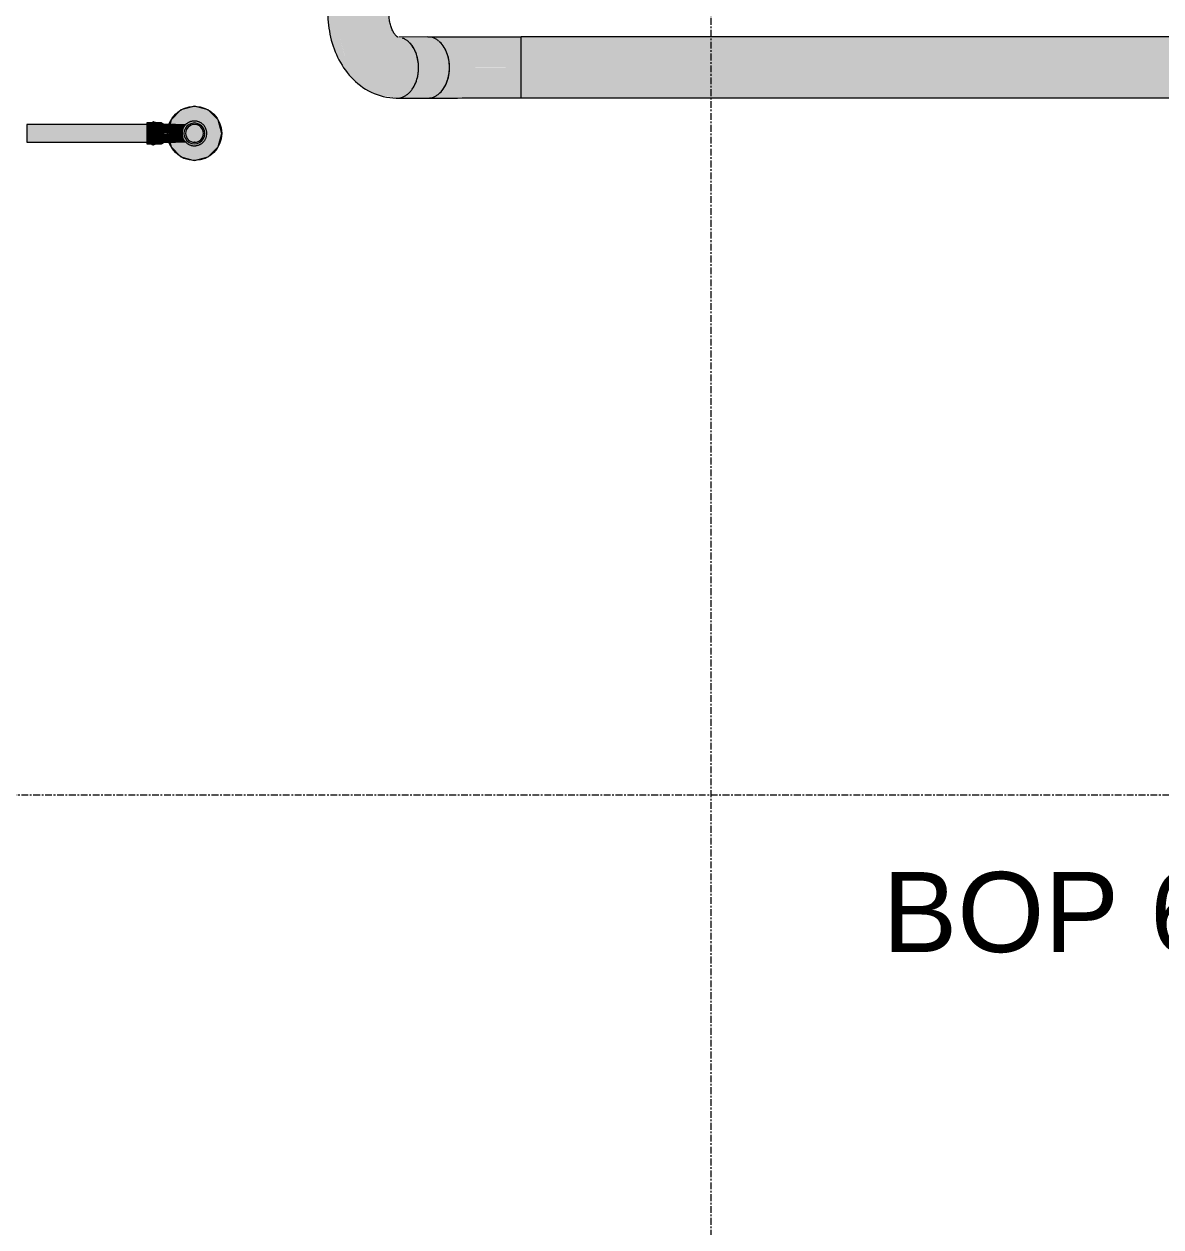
# Model space of a CAD drawing. Header units: inches. Extents: x -3679 to 241, y -496 to 1784.
# Drawn here: x -316.6 to -232.9, y 167.2 to 255.8 of the extents above; entities that cross this region are included whole.
import ezdxf

# ---------------------------------------------------------------- set-up
doc = ezdxf.new("R2010")
doc.units = ezdxf.units.IN
doc.header["$MEASUREMENT"] = 0
doc.linetypes.add('Grid Line', pattern=[0.875, 0.5, -0.125, 0.125, -0.125])
for name, color, linetype, lineweight in [('A-ANNO-NOTE', 250, 'Continuous', 9), ('G-ANNO-DIMS', 251, 'Continuous', 9), ('P-PIPE', 1, 'Continuous', 9), ('S-GRID', 8, 'Continuous', 9)]:
    doc.layers.add(name, color=color, linetype=linetype, lineweight=lineweight)
doc.styles.add('Arial_1', font='arial.ttf', dxfattribs={"height": 5.901198})

# ---------------------------------------------------------------- blocks, each defined once
blk = doc.blocks.new('Victaulic-VicPress316-Elbow 90-45deg Style P568_P571 - Standard-1203203-LOWER PARKING')
at = {"layer": 'P-PIPE'}
for points in [[(-307.185, 247.743), (-307.184, 248.509), (-307.52, 248.509), (-307.523, 247.743), (-307.31, 247.743)], [(-306.894, 247.743), (-306.892, 248.511), (-306.951, 248.608), (-307.036, 248.654), (-307.137, 248.592), (-307.181, 248.509), (-307.185, 247.743), (-306.961, 247.743)], [(-306.893, 247.743), (-306.442, 247.743), (-306.44, 248.509), (-306.891, 248.496), (-306.894, 247.743)], [(-306.224, 247.743), (-306.226, 247.756), (-306.252, 247.918), (-306.244, 248.132), (-306.247, 248.173), (-306.225, 248.212), (-306.254, 248.335), (-306.245, 248.385), (-306.222, 248.401), (-306.3, 248.462), (-306.439, 248.509), (-306.442, 247.743), (-306.272, 247.743)], [(-305.581, 247.743), (-305.396, 247.743), (-305.393, 248.4), (-306.24, 248.389), (-306.257, 248.376), (-306.239, 248.256), (-306.227, 248.203), (-306.247, 248.173), (-306.246, 247.977), (-306.252, 247.901), (-306.224, 247.743)], [(-303.101, 247.743), (-303.116, 247.91), (-303.174, 248.092), (-303.343, 248.361), (-303.55, 248.523), (-303.68, 248.592), (-303.854, 248.637), (-304.034, 248.654), (-304.192, 248.602), (-304.346, 248.592), (-304.557, 248.47), (-304.683, 248.361), (-304.863, 248.071), (-304.909, 247.91), (-304.925, 247.743), (-304.78, 247.746), (-304.555, 248.285), (-304.013, 248.509), (-303.471, 248.285), (-303.247, 247.743), (-303.174, 247.743)], [(-303.269, 247.743), (-303.25, 247.746), (-303.473, 248.285), (-304.015, 248.509), (-304.557, 248.285), (-304.781, 247.743), (-304.672, 247.743), (-304.657, 247.799), (-304.629, 247.945), (-304.568, 248.083), (-304.432, 248.238), (-304.301, 248.323), (-304.13, 248.383), (-304.003, 248.4), (-303.833, 248.379), (-303.67, 248.311), (-303.533, 248.204), (-303.423, 248.053), (-303.366, 247.916), (-303.342, 247.743)], [(-307.183, 246.976), (-307.182, 246.99), (-307.185, 247.743), (-307.523, 247.743), (-307.52, 246.976), (-307.184, 246.976)], [(-307.036, 246.831), (-306.937, 246.894), (-306.89, 246.976), (-306.894, 247.743), (-307.185, 247.743), (-307.181, 246.976), (-307.127, 246.878), (-307.037, 246.832)], [(-306.439, 246.976), (-306.442, 247.743), (-306.894, 247.743), (-306.89, 246.976), (-306.44, 246.976)], [(-306.439, 246.976), (-306.36, 246.99), (-306.224, 247.086), (-306.254, 247.125), (-306.243, 247.219), (-306.227, 247.283), (-306.246, 247.32), (-306.247, 247.518), (-306.244, 247.627), (-306.224, 247.743), (-306.442, 247.743), (-306.439, 246.99)], [(-303.991, 246.831), (-303.834, 246.883), (-303.68, 246.894), (-303.473, 247.012), (-303.343, 247.124), (-303.162, 247.414), (-303.174, 247.743), (-303.248, 247.739), (-303.473, 247.2), (-304.015, 246.976), (-304.557, 247.201), (-304.781, 247.743), (-304.852, 247.743), (-304.863, 247.414), (-304.683, 247.124), (-304.48, 246.965), (-304.346, 246.894), (-304.13, 246.845)], [(-304.015, 246.976), (-303.473, 247.201), (-303.248, 247.743), (-303.343, 247.743), (-303.364, 247.576), (-303.433, 247.411), (-303.544, 247.272), (-303.676, 247.172), (-303.827, 247.109), (-304.023, 247.089), (-304.167, 247.107), (-304.338, 247.175), (-304.488, 247.299), (-304.581, 247.424), (-304.644, 247.585), (-304.672, 247.743), (-304.78, 247.739), (-304.557, 247.201), (-304.13, 247.024)], [(-303.261, 247.775), (-303.262, 247.779), (-303.283, 247.828)]]:
    blk.add_hatch(color=256, dxfattribs=at).paths.add_polyline_path(points, flags=0)
h = blk.add_hatch(color=256, dxfattribs=at)
h.paths.add_polyline_path([(-305.396, 247.743), (-304.925, 247.743), (-304.891, 247.975), (-304.837, 248.117), (-304.683, 248.361), (-304.638, 248.4), (-305.393, 248.39), (-305.396, 247.857)], flags=0)
h.paths.add_polyline_path([(-304.667, 247.743), (-304.667, 247.743), (-304.672, 247.743)], flags=0)
h = blk.add_hatch(color=256, dxfattribs=at)
h.paths.add_polyline_path([(-305.396, 247.518), (-305.396, 247.518), (-305.396, 247.518)], flags=0)
h.paths.add_polyline_path([(-306.219, 247.085), (-305.393, 247.097), (-305.396, 247.743), (-306.226, 247.73), (-306.252, 247.568), (-306.242, 247.387), (-306.247, 247.313), (-306.225, 247.273), (-306.255, 247.169), (-306.253, 247.107), (-306.221, 247.085)], flags=0)
h = blk.add_hatch(color=256, dxfattribs=at)
h.paths.add_polyline_path([(-305.393, 247.085), (-304.647, 247.093), (-304.683, 247.124), (-304.863, 247.414), (-304.863, 247.743), (-305.396, 247.743), (-305.393, 247.095)], flags=0)
h.paths.add_polyline_path([(-305.393, 247.095), (-305.393, 247.095), (-305.393, 247.095)], flags=0)
for p, q in [((-307.181, 248.509), (-307.52, 248.509)), ((-306.439, 248.509), (-306.89, 248.509)), ((-306.439, 248.509), (-306.221, 248.4)), ((-305.393, 248.4), (-306.288, 248.4)), ((-304.012, 248.509), (-304.013, 248.509)), ((-304.008, 248.509), (-304.01, 248.509)), ((-304.004, 248.4), (-304.008, 248.4)), ((-307.52, 246.976), (-307.181, 246.976)), ((-306.89, 246.976), (-306.439, 246.976)), ((-306.439, 246.976), (-306.221, 247.085)), ((-306.285, 247.085), (-305.393, 247.085)), ((-304.016, 246.976), (-304.015, 246.976)), ((-304.014, 246.976), (-304.012, 246.976)), ((-304.011, 247.085), (-304.007, 247.085)), ((-303.972, 247.086), (-303.999, 247.085))]:
    blk.add_line(p, q, dxfattribs=at)
at = {"layer": 'P-PIPE', "flags": 128}
for points in [[(-306.889, 248.469), (-306.89, 248.479), (-306.89, 248.488), (-306.89, 248.495), (-306.89, 248.502), (-306.89, 248.507), (-306.89, 248.513), (-306.891, 248.52), (-306.9, 248.562), (-307.18, 248.529), (-307.181, 248.516), (-307.182, 248.51), (-307.182, 248.505), (-307.182, 248.499), (-307.182, 248.492), (-307.182, 248.484), (-307.182, 248.475), (-307.183, 248.465), (-307.183, 248.453), (-307.183, 248.441), (-307.183, 248.428), (-307.183, 248.413), (-307.183, 248.398), (-307.183, 248.381), (-307.183, 248.363), (-307.183, 248.345), (-307.184, 248.325), (-307.184, 248.305), (-307.184, 248.283), (-307.184, 248.261), (-307.184, 248.238), (-307.184, 248.214), (-307.184, 248.19), (-307.184, 248.164), (-307.184, 248.138), (-307.184, 248.112), (-307.184, 248.084), (-307.184, 248.057), (-307.184, 248.028), (-307.184, 248), (-307.184, 247.971), (-307.185, 247.941), (-307.185, 247.911), (-307.185, 247.881), (-307.185, 247.851), (-307.185, 247.821), (-307.185, 247.79), (-307.185, 247.759), (-307.185, 247.743)], [(-305.393, 248.4), (-305.337, 248.4), (-305.282, 248.4), (-305.226, 248.4), (-305.171, 248.4), (-305.116, 248.4), (-305.062, 248.4), (-305.008, 248.4), (-304.955, 248.4), (-304.903, 248.4), (-304.851, 248.4), (-304.8, 248.4), (-304.75, 248.4), (-304.702, 248.4), (-304.654, 248.4), (-304.638, 248.4)], [(-303.101, 247.743), (-303.101, 247.779), (-303.104, 247.816), (-303.107, 247.852), (-303.112, 247.888), (-303.119, 247.924), (-303.127, 247.96), (-303.136, 247.995), (-303.147, 248.03), (-303.159, 248.064), (-303.173, 248.098), (-303.187, 248.131), (-303.204, 248.164), (-303.221, 248.196), (-303.24, 248.227), (-303.26, 248.258), (-303.281, 248.287), (-303.303, 248.316), (-303.327, 248.344), (-303.352, 248.371), (-303.377, 248.397), (-303.404, 248.422), (-303.432, 248.446), (-303.46, 248.468), (-303.49, 248.49), (-303.52, 248.51), (-303.551, 248.529), (-303.583, 248.547), (-303.615, 248.564), (-303.648, 248.579), (-303.682, 248.593), (-303.716, 248.605), (-303.751, 248.616), (-303.786, 248.626), (-303.822, 248.635), (-303.858, 248.641), (-303.894, 248.647), (-303.93, 248.651), (-303.966, 248.654), (-304.003, 248.655), (-304.039, 248.654), (-304.076, 248.653), (-304.112, 248.649), (-304.148, 248.645), (-304.184, 248.638), (-304.22, 248.631), (-304.255, 248.622), (-304.29, 248.612), (-304.325, 248.6), (-304.359, 248.587), (-304.392, 248.572), (-304.425, 248.556), (-304.457, 248.539), (-304.489, 248.521), (-304.519, 248.501), (-304.549, 248.48), (-304.578, 248.458), (-304.607, 248.435), (-304.634, 248.411), (-304.66, 248.385), (-304.685, 248.359), (-304.709, 248.331), (-304.732, 248.303), (-304.754, 248.274), (-304.775, 248.244), (-304.794, 248.213), (-304.812, 248.181), (-304.829, 248.149), (-304.845, 248.116), (-304.859, 248.082), (-304.872, 248.048), (-304.883, 248.014), (-304.894, 247.979), (-304.902, 247.943), (-304.91, 247.907), (-304.915, 247.871), (-304.92, 247.835), (-304.923, 247.799), (-304.924, 247.762), (-304.925, 247.743)], [(-304.007, 248.4), (-304.006, 248.4), (-304.006, 248.4)], [(-307.185, 247.743), (-307.185, 247.712), (-307.185, 247.681), (-307.185, 247.651), (-307.185, 247.621), (-307.185, 247.59), (-307.185, 247.56), (-307.185, 247.531), (-307.184, 247.501), (-307.184, 247.472), (-307.184, 247.444), (-307.184, 247.416), (-307.184, 247.388), (-307.184, 247.362), (-307.184, 247.335), (-307.184, 247.31), (-307.184, 247.285), (-307.184, 247.26), (-307.184, 247.237), (-307.184, 247.214), (-307.184, 247.192), (-307.184, 247.171), (-307.183, 247.151), (-307.183, 247.132), (-307.183, 247.114), (-307.183, 247.097), (-307.183, 247.081), (-307.183, 247.066), (-307.183, 247.052), (-307.183, 247.039), (-307.183, 247.027), (-307.182, 247.016), (-307.182, 247.006), (-307.182, 246.998), (-307.182, 246.99), (-307.182, 246.984), (-307.182, 246.978), (-307.182, 246.973), (-307.181, 246.965), (-307.172, 246.924), (-306.892, 246.956), (-306.89, 246.969), (-306.89, 246.975), (-306.89, 246.981), (-306.89, 246.987), (-306.89, 246.994), (-306.89, 247.002), (-306.889, 247.011)], [(-304.925, 247.743), (-304.924, 247.706), (-304.922, 247.67), (-304.918, 247.634), (-304.913, 247.597), (-304.906, 247.562), (-304.898, 247.526), (-304.889, 247.491), (-304.878, 247.456), (-304.866, 247.421), (-304.853, 247.388), (-304.838, 247.354), (-304.822, 247.322), (-304.804, 247.29), (-304.785, 247.258), (-304.765, 247.228), (-304.744, 247.198), (-304.722, 247.169), (-304.698, 247.141), (-304.674, 247.114), (-304.648, 247.089), (-304.621, 247.064), (-304.594, 247.04), (-304.565, 247.017), (-304.536, 246.996), (-304.505, 246.975), (-304.474, 246.956), (-304.442, 246.938), (-304.41, 246.922), (-304.377, 246.907), (-304.343, 246.893), (-304.309, 246.88), (-304.274, 246.869), (-304.239, 246.859), (-304.203, 246.851), (-304.168, 246.844), (-304.132, 246.839), (-304.095, 246.835), (-304.059, 246.832), (-304.022, 246.831), (-303.986, 246.831), (-303.95, 246.833), (-303.913, 246.836), (-303.877, 246.841), (-303.841, 246.847), (-303.805, 246.855), (-303.77, 246.864), (-303.735, 246.874), (-303.701, 246.886), (-303.667, 246.899), (-303.633, 246.913), (-303.6, 246.929), (-303.568, 246.946), (-303.537, 246.965), (-303.506, 246.985), (-303.476, 247.005), (-303.447, 247.027), (-303.419, 247.051), (-303.391, 247.075), (-303.365, 247.1), (-303.34, 247.127), (-303.316, 247.154), (-303.293, 247.182), (-303.271, 247.212), (-303.251, 247.242), (-303.231, 247.273), (-303.213, 247.304), (-303.196, 247.337), (-303.18, 247.37), (-303.166, 247.403), (-303.153, 247.437), (-303.142, 247.472), (-303.132, 247.507), (-303.123, 247.542), (-303.116, 247.578), (-303.11, 247.614), (-303.105, 247.65), (-303.102, 247.687), (-303.101, 247.723), (-303.101, 247.743)], [(-304.646, 247.085), (-304.694, 247.085), (-304.742, 247.085), (-304.792, 247.085), (-304.842, 247.085), (-304.894, 247.085), (-304.946, 247.085), (-304.999, 247.085), (-305.053, 247.085), (-305.107, 247.085), (-305.162, 247.085), (-305.217, 247.085), (-305.272, 247.085), (-305.328, 247.085), (-305.384, 247.085), (-305.393, 247.085)], [(-304.006, 247.085), (-304.007, 247.085), (-304.01, 247.085), (-304.016, 247.085)]]:
    blk.add_lwpolyline(points, dxfattribs=at)
at = {"layer": 'P-PIPE'}
for centre, major_axis, ratio, start_param, end_param in [((-307.52, 247.743), (0, 0.767), 0.004167, 0, 1.570787), ((-307.181, 247.743), (0, 0.767), 0.004167, 0, 1.570787), ((-306.89, 247.743), (0, 0.767), 0.004167, 0, 1.570787), ((-304.015, 247.743), (0.002, 0.766), 0.999991, 4.714564, 7.856157), ((-304.015, 247.743), (0.001, 0.657), 0.999991, 0.759464, 0.819305), ((-304.015, 247.743), (0.001, 0.657), 0.999991, 0, 0.002175), ((-304.013, 247.743), (0.002, 0.766), 0.999991, 0, 0.002175), ((-307.52, 247.743), (0, 0.766), 0.004167, 1.570787, 3.141584), ((-307.181, 247.743), (0, 0.766), 0.004167, 1.570787, 3.141584), ((-306.89, 247.743), (0, 0.766), 0.004167, 1.570787, 3.141584), ((-304.015, 247.743), (0.002, 0.766), 0.999991, 1.572971, 4.714564), ((-304.015, 247.743), (0.001, 0.657), 0.999991, 1.529072, 1.572971), ((-304.015, 247.743), (0.001, 0.657), 0.999991, 1.572971, 1.6131), ((-304.015, 247.743), (0.001, 0.657), 0.999991, 2.322868, 2.35837), ((-304.015, 247.743), (0.001, 0.657), 0.999991, 3.141593, 3.143768)]:
    blk.add_ellipse(centre, major_axis=major_axis, ratio=ratio, start_param=start_param, end_param=end_param, dxfattribs=at)
blk = doc.blocks.new('Elbow - Welded - Generic - Standard-1266306-LOWER PARKING')
at = {"layer": 'P-PIPE'}
for points in [[(-285.232, 252.592), (-279.958, 252.602), (-279.961, 254.852), (-282.744, 254.83), (-283.839, 254.847), (-286.031, 254.839), (-286.795, 254.841), (-286.404, 254.765), (-286.025, 254.541), (-285.697, 254.184), (-285.445, 253.718), (-285.285, 253.157), (-285.232, 252.592)], [(-286.816, 250.346), (-284.602, 250.359), (-279.961, 250.352), (-279.958, 251.746), (-279.958, 252.597), (-284.103, 252.592), (-284.111, 252.594), (-285.232, 252.592), (-285.286, 252.01), (-285.445, 251.468), (-285.697, 251.002), (-286.029, 250.644), (-286.426, 250.418), (-286.613, 250.384)]]:
    blk.add_hatch(color=256, dxfattribs=at).paths.add_polyline_path(points, flags=0)
at = {"layer": 'P-PIPE', "flags": 128}
for points in [[(-286.826, 254.846), (-286.544, 254.846), (-286.252, 254.847), (-285.95, 254.847), (-285.638, 254.848), (-285.317, 254.848), (-284.988, 254.849), (-284.65, 254.849), (-284.305, 254.85), (-283.953, 254.85), (-283.595, 254.85), (-283.231, 254.851), (-282.861, 254.851), (-282.487, 254.851), (-282.109, 254.851), (-281.728, 254.851), (-281.343, 254.852), (-280.956, 254.852), (-280.568, 254.852), (-280.179, 254.852), (-279.961, 254.852)], [(-286.816, 250.346), (-286.535, 250.346), (-286.244, 250.347), (-285.942, 250.347), (-285.631, 250.348), (-285.311, 250.348), (-284.982, 250.349), (-284.645, 250.349), (-284.3, 250.35), (-283.949, 250.35), (-283.591, 250.35), (-283.227, 250.351), (-282.858, 250.351), (-282.485, 250.351), (-282.107, 250.351), (-281.726, 250.351), (-281.342, 250.352), (-280.955, 250.352), (-280.568, 250.352), (-280.179, 250.352), (-279.961, 250.352)]]:
    blk.add_lwpolyline(points, dxfattribs=at)
at = {"layer": 'P-PIPE'}
for centre, major_axis, ratio, start_param, end_param in [((-286.821, 252.596), (-0.005, 2.25), 0.7061, 6.150755, 6.283185), ((-286.821, 252.596), (-0.005, 2.25), 0.7061, 5.888956, 6.018343), ((-286.821, 252.596), (-0.005, 2.25), 0.7061, 5.627156, 5.756543), ((-279.961, 252.602), (0, 2.25), 0.00166, 6.151202, 6.28103), ((-279.961, 252.602), (0, 2.25), 0.00166, 5.760246, 6.019231), ((-279.961, 252.602), (0, 2.25), 0.00166, 5.498138, 5.757432), ((-286.821, 252.596), (-0.005, 2.25), 0.7061, 4.709346, 5.494744), ((-279.961, 252.602), (0, 2.25), 0.00166, 5.236189, 5.495632), ((-279.961, 252.602), (0, 2.25), 0.00166, 4.974292, 5.233833), ((-286.821, 252.596), (-0.005, 2.25), 0.7061, 3.794561, 4.709346), ((-279.961, 252.602), (0, 2.25), 0.00166, 4.712413, 4.972033), ((-279.961, 252.602), (0, 2.25), 0.00166, 4.45054, 4.710234), ((-279.961, 252.602), (0, 2.25), 0.00166, 4.188662, 4.448435), ((-279.961, 252.602), (0, 2.25), 0.00166, 3.664813, 3.924836), ((-279.961, 252.602), (0, 2.25), 0.00166, 3.926763, 4.186635), ((-286.821, 252.596), (-0.005, 2.25), 0.7061, 3.141593, 3.400349), ((-286.821, 252.596), (-0.005, 2.25), 0.7061, 3.532761, 3.662148), ((-279.961, 252.602), (0, 2.25), 0.00166, 3.4027, 3.663036), ((-279.961, 252.602), (0, 2.25), 0.00166, 3.141593, 3.401237)]:
    blk.add_ellipse(centre, major_axis=major_axis, ratio=ratio, start_param=start_param, end_param=end_param, dxfattribs=at)
blk = doc.blocks.new('Elbow - Welded - Generic - Standard-1266299-LOWER PARKING')
at = {"layer": 'P-PIPE'}
for points in [[(-289.569, 250.427), (-290.245, 250.552), (-291.315, 251.175), (-292.234, 252.169), (-292.939, 253.465), (-293.383, 254.976), (-293.534, 256.597), (-294.19, 256.599), (-294.112, 255.528), (-293.968, 254.797), (-293.774, 254.09), (-293.374, 253.166), (-292.938, 252.473), (-292.575, 251.995), (-292.162, 251.58), (-291.651, 251.175), (-291.138, 250.859), (-290.311, 250.539), (-289.885, 250.475)], [(-289.097, 250.341), (-288.681, 250.419), (-288.298, 250.645), (-287.974, 250.997), (-287.721, 251.463), (-287.561, 252.019), (-287.509, 252.599), (-287.566, 253.181), (-287.727, 253.724), (-287.982, 254.189), (-288.308, 254.541), (-288.731, 254.776), (-289.064, 254.88), (-289.23, 255.03), (-289.401, 255.288), (-289.558, 255.688), (-289.691, 256.6), (-290.818, 256.596), (-293.534, 256.596), (-293.383, 254.976), (-292.921, 253.432), (-292.234, 252.169), (-291.315, 251.175), (-290.245, 250.552), (-289.331, 250.384)]]:
    blk.add_hatch(color=256, dxfattribs=at).paths.add_polyline_path(points, flags=0)
blk.add_line((-289.111, 250.341), (-289.092, 250.341), dxfattribs=at)
at = {"layer": 'P-PIPE', "flags": 128}
for points in [[(-294.191, 256.6), (-294.187, 256.376), (-294.178, 256.152), (-294.162, 255.928), (-294.14, 255.705), (-294.111, 255.483), (-294.076, 255.262), (-294.035, 255.042), (-293.987, 254.823), (-293.932, 254.606), (-293.871, 254.391), (-293.804, 254.178), (-293.73, 253.968), (-293.65, 253.76), (-293.562, 253.554), (-293.468, 253.352), (-293.368, 253.153), (-293.26, 252.957), (-293.145, 252.766), (-293.024, 252.578), (-292.895, 252.395), (-292.759, 252.216), (-292.616, 252.042), (-292.466, 251.874), (-292.308, 251.712), (-292.143, 251.555), (-291.97, 251.406), (-291.79, 251.264), (-291.603, 251.13), (-291.408, 251.004), (-291.207, 250.887), (-290.999, 250.78), (-290.784, 250.683), (-290.564, 250.598), (-290.338, 250.523), (-290.108, 250.461), (-289.874, 250.411), (-289.637, 250.375), (-289.397, 250.351), (-289.157, 250.341), (-289.111, 250.341)], [(-289.04, 254.832), (-289.042, 254.832), (-289.047, 254.835), (-289.055, 254.84), (-289.067, 254.847), (-289.082, 254.858), (-289.1, 254.872), (-289.121, 254.89), (-289.144, 254.911), (-289.169, 254.937), (-289.197, 254.968), (-289.226, 255.003), (-289.256, 255.042), (-289.288, 255.086), (-289.319, 255.134), (-289.351, 255.187), (-289.383, 255.245), (-289.415, 255.306), (-289.445, 255.372), (-289.475, 255.441), (-289.504, 255.514), (-289.531, 255.591), (-289.557, 255.67), (-289.581, 255.753), (-289.603, 255.839), (-289.622, 255.926), (-289.64, 256.017), (-289.655, 256.108), (-289.667, 256.202), (-289.677, 256.297), (-289.684, 256.392), (-289.689, 256.489), (-289.691, 256.586), (-289.691, 256.6)]]:
    blk.add_lwpolyline(points, dxfattribs=at)
at = {"layer": 'P-PIPE'}
for centre, major_axis, ratio, start_param, end_param in [((-291.941, 256.6), (2.25, 0), 0.002219, 3.141593, 3.401971), ((-291.941, 256.6), (2.25, 0), 0.002219, 3.402936, 3.663771), ((-291.941, 256.6), (2.25, 0), 0.002219, 3.664942, 3.92557), ((-291.941, 256.6), (2.25, 0), 0.002219, 3.92684, 4.187369), ((-291.941, 256.6), (2.25, 0), 0.002219, 4.188705, 4.449169), ((-291.941, 256.6), (2.25, 0), 0.002219, 4.450557, 4.710968), ((-291.941, 256.6), (-2.25, 0), 0.002219, 1.570812, 1.831175), ((-291.941, 256.6), (2.25, 0), 0.002219, 4.974257, 5.234567), ((-291.941, 256.6), (2.25, 0), 0.002219, 5.236121, 5.496366), ((-291.941, 256.6), (2.25, 0), 0.002219, 5.49802, 5.758166), ((-291.941, 256.6), (2.25, 0), 0.002219, 5.760023, 6.019965), ((-291.941, 256.6), (2.25, 0), 0.002219, 6.151571, 6.281764), ((-289.097, 252.591), (-0.005, 2.25), 0.7061, 5.888935, 6.018302), ((-289.097, 252.591), (-0.005, 2.25), 0.7061, 5.627136, 5.756503), ((-289.097, 252.591), (-0.005, 2.25), 0.7061, 5.236276, 5.494703), ((-289.097, 252.591), (-0.005, 2.25), 0.7061, 4.974336, 5.232904), ((-289.097, 252.591), (-0.005, 2.25), 0.7061, 4.712424, 4.971104), ((-289.097, 252.591), (-0.005, 2.25), 0.7061, 4.450519, 4.709305), ((-289.097, 252.591), (-0.005, 2.25), 0.7061, 4.188607, 4.447506), ((-289.097, 252.591), (-0.005, 2.25), 0.7061, 3.79454, 3.923907), ((-289.097, 252.591), (-0.005, 2.25), 0.7061, 3.926667, 4.185706), ((-289.097, 252.591), (-0.005, 2.25), 0.7061, 3.138509, 3.400308), ((-289.097, 252.591), (-0.005, 2.25), 0.7061, 3.532741, 3.662107)]:
    blk.add_ellipse(centre, major_axis=major_axis, ratio=ratio, start_param=start_param, end_param=end_param, dxfattribs=at)

msp = doc.modelspace()

# ---------------------------------------------------------------- hatches: boundary and pattern name
at = {"layer": 'A-ANNO-NOTE'}
h = msp.add_hatch(color=256, dxfattribs=at)
edge = h.paths.add_edge_path(flags=0)
edge.add_arc((-304, 247.743), 2, 0, 360)
msp.add_hatch(color=256, dxfattribs=at).paths.add_polyline_path([(-304, 245.743), (-303, 246.011), (-302.268, 246.743), (-302, 247.743), (-302.268, 248.743), (-303, 249.475), (-304, 249.743), (-305, 249.475), (-305.732, 248.743), (-306, 247.743), (-305.732, 246.743), (-305, 246.011), (-304.13, 245.778)], flags=0)
at = {"layer": 'P-PIPE'}
for points in [[(-287.508, 252.594), (-285.233, 252.599), (-285.288, 253.181), (-285.448, 253.724), (-285.701, 254.189), (-286.031, 254.546), (-286.414, 254.77), (-286.854, 254.846), (-288.953, 254.837), (-288.653, 254.744), (-288.303, 254.538), (-287.973, 254.179), (-287.721, 253.713), (-287.562, 253.17), (-287.531, 252.837)], [(-179.953, 252.601), (-179.956, 254.851), (-279.961, 254.837), (-279.958, 253.432), (-279.958, 252.602), (-186.245, 252.601)], [(-289.092, 250.341), (-286.816, 250.346), (-286.405, 250.423), (-286.022, 250.649), (-285.695, 251.007), (-285.443, 251.474), (-285.286, 252.017), (-285.232, 252.599), (-287.508, 252.594), (-287.561, 252.012), (-287.719, 251.469), (-287.974, 250.997), (-288.303, 250.64), (-288.686, 250.417), (-288.889, 250.379)], [(-179.956, 250.351), (-179.953, 251.784), (-179.953, 252.601), (-279.958, 252.597), (-279.96, 250.352), (-183.307, 250.351)], [(-312.55, 247.743), (-307.523, 247.743), (-307.522, 248.4), (-316.35, 248.4), (-316.352, 247.913), (-316.352, 247.743)], [(-304.667, 247.739), (-304.657, 247.739), (-304.636, 247.91), (-304.571, 248.069), (-304.467, 248.205), (-304.497, 248.176), (-304.593, 248.034), (-304.648, 247.873), (-304.667, 247.743)], [(-303.997, 247.085), (-303.827, 247.109), (-303.668, 247.175), (-303.533, 247.28), (-303.429, 247.417), (-303.364, 247.576), (-303.343, 247.746), (-303.366, 247.916), (-303.432, 248.074), (-303.537, 248.21), (-303.674, 248.314), (-303.833, 248.379), (-304.003, 248.4), (-304.173, 248.377), (-304.332, 248.311), (-304.467, 248.205), (-304.571, 248.069), (-304.636, 247.91), (-304.657, 247.739), (-304.634, 247.569), (-304.568, 247.411), (-304.463, 247.275), (-304.326, 247.172), (-304.13, 247.102)], [(-307.521, 247.085), (-307.523, 247.743), (-316.352, 247.743), (-316.35, 247.085), (-307.521, 247.085)], [(-304.333, 247.172), (-304.326, 247.172), (-304.463, 247.275), (-304.568, 247.411), (-304.634, 247.569), (-304.627, 247.535), (-304.553, 247.382), (-304.441, 247.253)]]:
    msp.add_hatch(color=256, dxfattribs=at).paths.add_polyline_path(points, flags=0)
h = msp.add_hatch(color=256, dxfattribs=at)
h.paths.add_polyline_path([(-288.684, 250.418), (-288.681, 250.418), (-288.683, 250.418)], flags=0)
h.paths.add_polyline_path([(-288.301, 250.643), (-288.298, 250.644), (-288.295, 250.649)], flags=0)
h.paths.add_polyline_path([(-287.972, 251), (-287.97, 251.002), (-287.869, 251.19)], flags=0)
h.paths.add_polyline_path([(-287.72, 251.466), (-287.719, 251.469), (-287.72, 251.467)], flags=0)
h.paths.add_polyline_path([(-287.562, 252.008), (-287.561, 252.012), (-287.54, 252.24)], flags=0)
h.paths.add_polyline_path([(-287.509, 252.591), (-287.508, 252.594), (-287.509, 252.592)], flags=0)
h.paths.add_polyline_path([(-287.563, 253.173), (-287.564, 253.176), (-287.63, 253.4)], flags=0)
h.paths.add_polyline_path([(-287.723, 253.715), (-287.723, 253.719), (-287.723, 253.716)], flags=0)
h.paths.add_polyline_path([(-287.975, 254.181), (-287.977, 254.184), (-288.14, 254.361)], flags=0)
h.paths.add_polyline_path([(-288.305, 254.539), (-288.307, 254.541), (-288.306, 254.539)], flags=0)

# ---------------------------------------------------------------- linework, layer by layer
at = {"layer": 'A-ANNO-NOTE'}
for p, q in [((-305, 249.475), (-305.732, 248.743)), ((-304, 249.743), (-305, 249.475)), ((-303, 249.475), (-304, 249.743)), ((-302.268, 248.743), (-303, 249.475)), ((-305.732, 248.743), (-306, 247.743)), ((-302, 247.743), (-302.268, 248.743)), ((-306, 247.743), (-305.732, 246.743)), ((-302.268, 246.743), (-302, 247.743)), ((-305.732, 246.743), (-305, 246.011)), ((-303, 246.011), (-302.268, 246.743)), ((-305, 246.011), (-304.13, 245.778)), ((-304.13, 245.778), (-304, 245.743)), ((-304, 245.743), (-303, 246.011))]:
    msp.add_line(p, q, dxfattribs=at)
msp.add_circle((-304, 247.743), 2, dxfattribs=at)
at = {"layer": 'P-PIPE'}
for p, q in [((-286.826, 254.846), (-288.968, 254.841)), ((-179.956, 254.851), (-279.961, 254.852)), ((-289.092, 250.341), (-286.816, 250.346)), ((-279.961, 250.352), (-179.956, 250.351)), ((-307.521, 248.4), (-316.35, 248.4)), ((-304.003, 248.4), (-304.013, 248.4)), ((-316.35, 247.085), (-307.521, 247.085)), ((-304.006, 247.085), (-303.997, 247.085))]:
    msp.add_line(p, q, dxfattribs=at)
for centre, major_axis, ratio, start_param, end_param in [((-289.097, 252.591), (-0.005, 2.25), 0.7061, 5.759587, 5.888953), ((-289.097, 252.591), (-0.005, 2.25), 0.7061, 4.712389, 5.627154), ((-286.821, 252.596), (-0.005, 2.25), 0.7061, 6.021386, 6.150773), ((-286.821, 252.596), (-0.005, 2.25), 0.7061, 5.759587, 5.888973), ((-286.821, 252.596), (-0.005, 2.25), 0.7061, 5.497787, 5.757075), ((-279.961, 252.602), (0, 2.25), 0.00166, 6.021386, 6.151214), ((-279.961, 252.602), (0, 2.25), 0.00166, 5.759587, 6.019918), ((-279.961, 252.602), (0, 2.25), 0.00166, 5.497787, 5.757808), ((-286.821, 252.596), (-0.005, 2.25), 0.7061, 5.235988, 5.495064), ((-286.821, 252.596), (-0.005, 2.25), 0.7061, 4.974188, 5.233125), ((-279.961, 252.602), (0, 2.25), 0.00166, 5.235988, 5.495859), ((-279.961, 252.602), (0, 2.25), 0.00166, 4.974188, 5.233961), ((-289.097, 252.591), (-0.005, 2.25), 0.7061, 3.926991, 4.712389), ((-286.821, 252.596), (-0.005, 2.25), 0.7061, 4.712389, 4.971214), ((-286.821, 252.596), (-0.005, 2.25), 0.7061, 4.45059, 4.709311), ((-279.961, 252.602), (0, 2.25), 0.00166, 4.712389, 4.972082), ((-279.961, 252.602), (0, 2.25), 0.00166, 4.45059, 4.710209), ((-286.821, 252.596), (-0.005, 2.25), 0.7061, 4.18879, 4.447401), ((-279.961, 252.602), (0, 2.25), 0.00166, 4.18879, 4.448331), ((-289.097, 252.591), (-0.005, 2.25), 0.7061, 3.665191, 3.794558), ((-286.821, 252.596), (-0.005, 2.25), 0.7061, 3.665191, 3.923453), ((-286.821, 252.596), (-0.005, 2.25), 0.7061, 3.926991, 4.185463), ((-279.961, 252.602), (0, 2.25), 0.00166, 3.665191, 3.924483), ((-279.961, 252.602), (0, 2.25), 0.00166, 3.926991, 4.186433), ((-289.097, 252.591), (-0.005, 2.25), 0.7061, 3.141593, 3.270959), ((-289.097, 252.591), (-0.005, 2.25), 0.7061, 3.403392, 3.532759), ((-286.821, 252.596), (-0.005, 2.25), 0.7061, 3.141593, 3.270979), ((-286.821, 252.596), (-0.005, 2.25), 0.7061, 3.403392, 3.532779), ((-279.961, 252.602), (0, 2.25), 0.00166, 3.403392, 3.662373), ((-279.961, 252.602), (0, 2.25), 0.00166, 3.141593, 3.271421), ((-316.35, 247.743), (0, 0.657), 0.004167, 0, 1.570796), ((-304, 247.743), (-0.003, 0.657), 0.999998, 0, 1.570796), ((-304, 247.743), (-0.003, 0.657), 0.999998, 4.712389, 6.283185), ((-316.35, 247.743), (0, 0.657), 0.004167, 1.570796, 3.141593), ((-304.01, 247.743), (-0.003, 0.657), 0.999998, 1.536775, 1.570796), ((-304, 247.743), (-0.003, 0.657), 0.999998, 1.570796, 3.141593), ((-304.01, 247.743), (-0.003, 0.657), 0.999998, 2.322214, 2.356195), ((-304, 247.743), (-0.003, 0.657), 0.999998, 3.141593, 4.712389)]:
    msp.add_ellipse(centre, major_axis=major_axis, ratio=ratio, start_param=start_param, end_param=end_param, dxfattribs=at)
at = {"layer": 'S-GRID', "linetype": 'Grid Line'}
for p, q in [((-266, 1771.743), (-266, -484.257)), ((228, 199), (-3666.394, 199))]:
    msp.add_line(p, q, dxfattribs=at)

# ---------------------------------------------------------------- block references
at = {"layer": 'P-PIPE'}
for name in ['Elbow - Welded - Generic - Standard-1266299-LOWER PARKING', 'Elbow - Welded - Generic - Standard-1266306-LOWER PARKING', 'Victaulic-VicPress316-Elbow 90-45deg Style P568_P571 - Standard-1203203-LOWER PARKING']:
    msp.add_blockref(name, (0, 0), dxfattribs=at)

# ---------------------------------------------------------------- texts
at = {"layer": 'G-ANNO-DIMS', "char_height": 5.9012, "attachment_point": 1, "line_spacing_factor": 0.938532, "style": 'Arial_1', "bg_fill": 3, "box_fill_scale": 1.25, "bg_fill_color": 0, "bg_fill_transparency": 0}
for s, insert, width in [('BOP 6\' - 5 3/4"', (-253.349, 193.351), 55.06959), ('BOP 7\' - 3 1/4"', (-382.621, 174.992), 64.872)]:
    msp.add_mtext(s, dxfattribs=dict(at, insert=insert, width=width))

doc.saveas('drawing.dxf')
